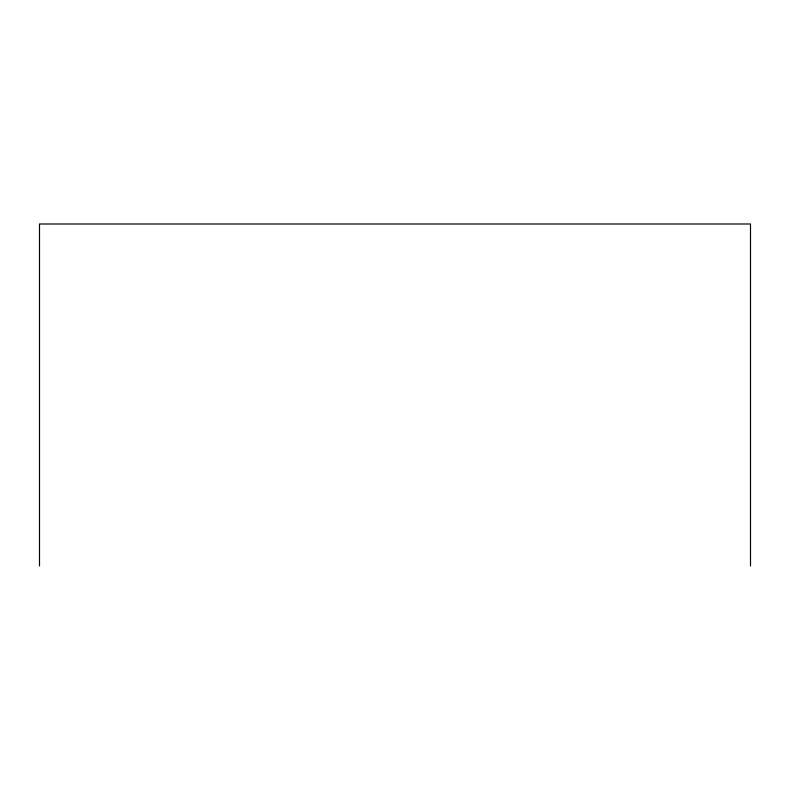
<?xml version="1.0" encoding="UTF-8"?>
<svg xmlns="http://www.w3.org/2000/svg" width="790" height="790" viewBox="0 0 790 790"><rect width="100%" height="100%" fill="white"/><g stroke="black" fill="none" stroke-linecap="round" stroke-linejoin="round"><path stroke-width="1.19" d="M750.5 566.005L750.5 223.995L39.5 223.995L39.5 566.005"/></g></svg>
